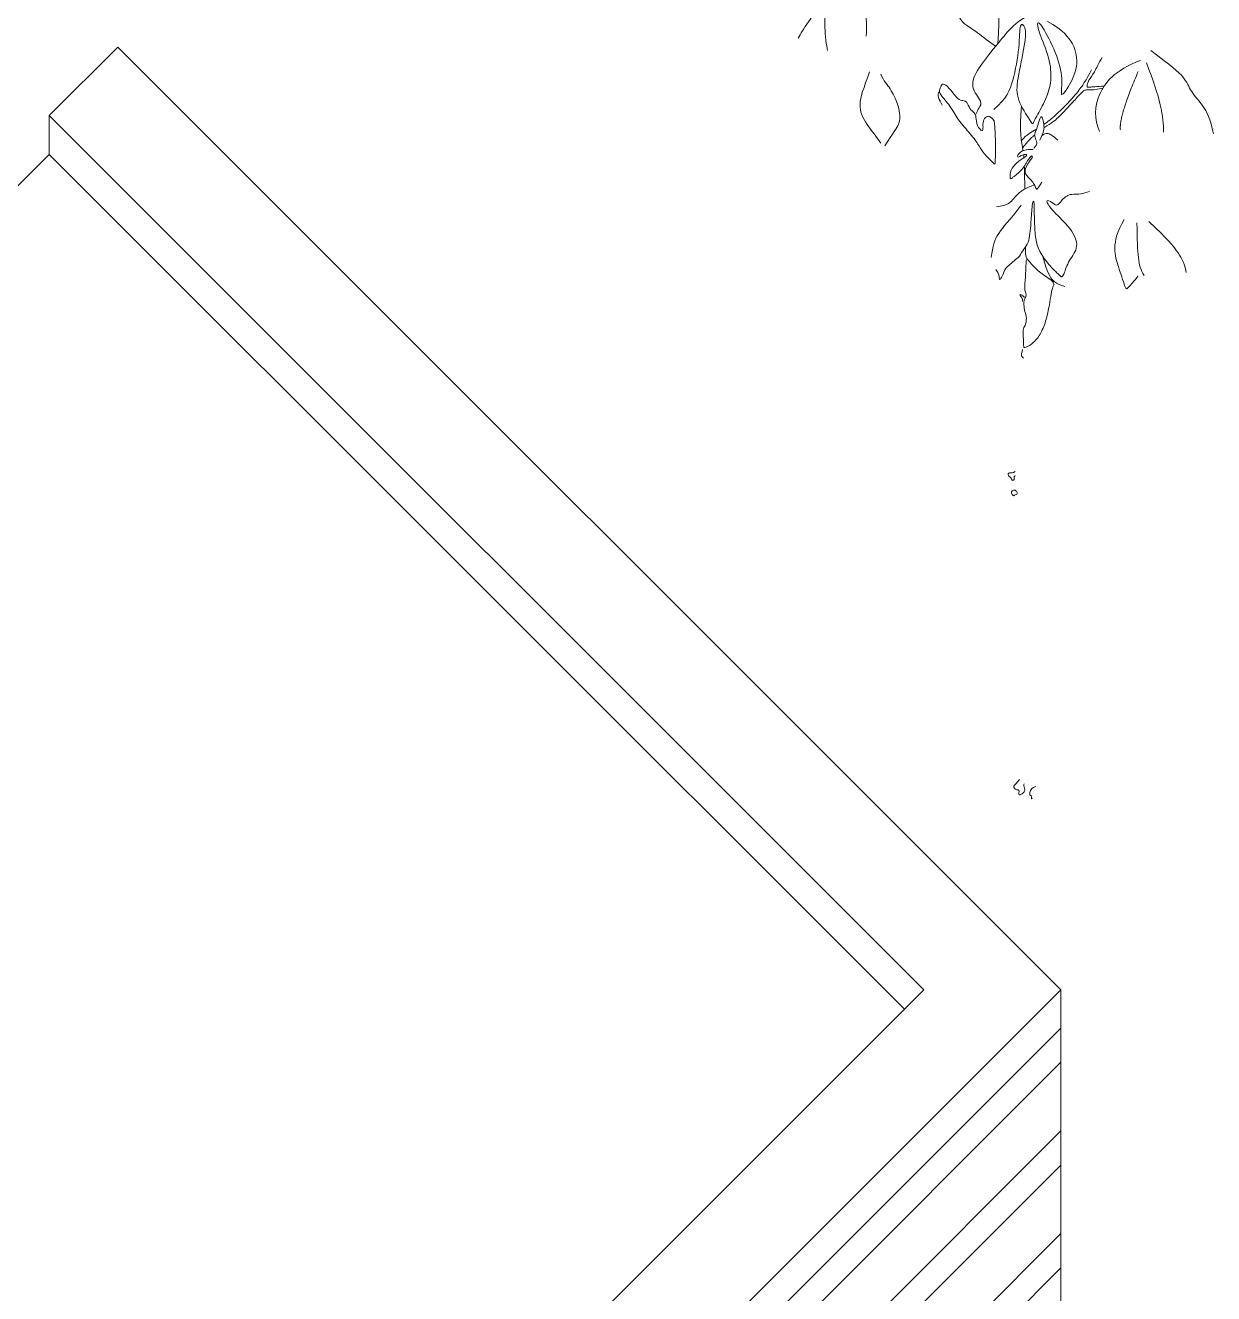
# Model space of a CAD drawing. Header units: centimetres. Extents: x -6442770 to 51259256, y -5656277 to 21133.
# Drawn here: x 26609 to 29673, y 14069 to 17341 of the extents above; entities that cross this region are included whole.
import ezdxf

# ---------------------------------------------------------------- set-up
doc = ezdxf.new("R2010")
doc.units = ezdxf.units.CM
doc.header["$MEASUREMENT"] = 0
for name, color, linetype, lineweight in [('Hatch', 6, 'Continuous', 9), ('Layout Text', 7, 'Continuous', 15), ('Medium', 4, 'Continuous', 20)]:
    doc.layers.add(name, color=color, linetype=linetype, lineweight=lineweight)
doc.layers.add('Inner', color=7, linetype='Continuous', lineweight=9, true_color=0x5200ff)
doc.layers.add('Outer', color=7, linetype='Continuous', lineweight=20, true_color=0xab00ff)

# ---------------------------------------------------------------- blocks, each defined once
blk = doc.blocks.new('small-chestnut-tree-2d-trees-101-pimpmydrawing')
at = {"layer": 'Inner'}
for points, degree in [([(-136.5, 1519.8), (-127.5, 1494), (-111.2, 1471.5), (-112.4, 1445.1), (-112.9, 1427.2)], 3), ([(-161.6, 1504.8), (-174.7, 1484.5), (-184, 1464.8), (-186.1, 1448.9), (-181.9, 1409.5), (-180.1, 1402.1)], 3), ([(-187.1, 1485.4), (-205.2, 1464.8), (-223.3, 1436.8), (-230.9, 1423.7)], 3), ([(107.6, 1300.2), (130, 1319.3), (141.3, 1346.8), (153.1, 1410.3), (151.5, 1453), (163.7, 1444), (162.6, 1417.6), (147.5, 1347.9), (146.3, 1318.7), (173.9, 1275.5), (175, 1273.8), (179.5, 1285), (199.1, 1318.7), (208.1, 1349.1), (205.3, 1388.4), (184.5, 1435.6), (181.7, 1454.7), (191.8, 1445.1), (219.9, 1390.6), (227.8, 1346.3), (221.6, 1319.3), (235.7, 1335.6), (255.3, 1374.9), (247.5, 1414.2), (227.2, 1437.3), (200.8, 1452.5)], 3), ([(295.4, 1389.8), (288.5, 1378.9), (282, 1364.1), (271, 1350), (268.4, 1339), (270.4, 1338), (285.3, 1340), (298.7, 1340.5)], 3), ([(361.6, 1385), (316, 1367.5), (283.4, 1326), (280.6, 1283.8), (290.8, 1261.9)], 3), ([(379.3, 1402.4), (415.3, 1375), (439.2, 1356.1), (447.8, 1330.4), (470.1, 1308.2), (482.1, 1284.2), (488, 1257.7)], 3), ([(-107.3, 1365), (-117.5, 1336.9), (-129.3, 1306.6), (-114.1, 1274.6), (-94.4, 1252.1), (-87.9, 1241.9)], 3), ([(-80.8, 1237.2), (-66.4, 1260.1), (-53.4, 1275.1), (-55.1, 1294.2), (-57.8, 1308.5), (-70.9, 1337.5), (-82.6, 1349.1), (-87.9, 1361.4)], 3), ([(357.6, 1365.9), (323.9, 1287.2), (326.7, 1265.3)], 2), ([(371.7, 1380.5), (395.8, 1320.3), (402, 1287.2), (401.2, 1260.7)], 3), ([(13.6, 1330.7), (8.7, 1326.2), (13.1, 1316.6), (18.4, 1307.3)], 3), ([(296.4, 1336.8), (281, 1333.7), (273.9, 1333.9), (265.7, 1334.1), (262, 1332.2), (256.1, 1325.3), (236.5, 1304.7), (218.4, 1284.7), (208.6, 1276.9), (194.4, 1268.5)], 3), ([(176.9, 1233.1), (181.7, 1237.9), (183.2, 1242.4), (178.3, 1253.2), (177.8, 1257.8), (184.6, 1272.8), (188.3, 1289.2), (191.8, 1286.8), (194.5, 1274.1), (195, 1264.1), (191, 1254.1), (187.1, 1246.8)], 3), ([(155.5, 1246.2), (164.6, 1256.8), (173, 1261.2), (181.4, 1266)], 3), ([(191.1, 1255), (198.5, 1260.7), (206.9, 1256.4), (214.9, 1250.7), (218.7, 1246.7)], 3), ([(175.8, 1230.6), (171, 1231.3), (157.9, 1230.7), (148.2, 1220.9), (149.2, 1217.3), (151.2, 1217.8), (156, 1221.5), (164.8, 1223), (165.3, 1220.4), (161.3, 1217.5), (146.1, 1207.3), (136.3, 1195.6), (135.7, 1180.7), (136.7, 1179.3), (140, 1182), (143.4, 1184.6), (151.8, 1191.3), (160.5, 1200.9), (164.3, 1209.6), (170.8, 1217.6), (173, 1220.1), (174, 1219.7), (174.4, 1217.4)], 3), ([(159.7, 1216.4), (159.5, 1218.3), (159.3, 1220.1), (159.1, 1221.9)], 3), ([(174.4, 1217.4), (160.5, 1199.7), (160.9, 1186.9), (172.7, 1178.3), (177.9, 1169.6), (181, 1163.4), (181.9, 1159.5), (190.6, 1174.5)], 3), ([(161.5, 1162.6), (161, 1180.6), (160.8, 1192.8), (160.4, 1201.9)], 3), ([(111.2, 1023.2), (117, 1014.7), (117, 1007.7), (117.5, 1003.9), (122.3, 1010.4), (126.1, 1023.4), (133.2, 1029.6), (142.8, 1038.7), (152.4, 1045.2), (159.4, 1059.1), (168.5, 1069.1), (169.8, 1085.5), (172.1, 1102.3), (173.9, 1138.7), (176.7, 1142.8), (177.6, 1137.8), (178, 1100.9), (179.9, 1072.3), (187.1, 1052.2), (206.7, 1026.3), (220.4, 1014.9), (224.5, 1008.5), (228.6, 1012.6), (236.7, 1039.5), (256.8, 1061.3), (242.2, 1094.6), (208.5, 1124.6), (195.8, 1144.2), (205.3, 1141.9), (216.3, 1131.9), (222.2, 1138.7), (227.2, 1145.5), (236.3, 1152.4), (243.1, 1153.3), (262.2, 1153.7), (273.5, 1158.1)], 3), ([(155.3, 1134.4), (135.1, 1108), (112, 1085.6), (105.8, 1063.1), (102.9, 1044.1)], 3), ([(333.4, 1109.5), (309.1, 1069.2), (325.8, 1022.1), (336.2, 986.7), (338.9, 990.6), (350, 1002.5), (357.1, 1011.6)], 3), ([(355.3, 1103.6), (356.8, 1045.8), (356.3, 1032.3), (367.6, 1012.4)], 3), ([(375.7, 1106.2), (410.1, 1074.6), (424.2, 1055), (437.5, 1036.6), (440.8, 1017.9)], 3), ([(166.1, 1040.3), (162.1, 1045.1), (162.1, 1054.7), (162.4, 1062.2)], 3), ([(230.4, 993.6), (220.8, 996.3), (209.3, 1002.3), (200.6, 1016.5), (192.6, 1045.8)], 3), ([(162.9, 976), (161.4, 973.2), (154.9, 981), (152, 979.6), (154.4, 976.4), (156.6, 973.8), (157.4, 971.2), (157.2, 967.9)], 3), ([(157.6, 884.8), (155.9, 877.5), (154.4, 874.9), (156.7, 872.2), (159, 869.8)], 3), ([(144.8, 673.7), (141, 669.5), (132.9, 673.7), (132, 665.6), (136.5, 663.8), (138.6, 659.7), (140.4, 656.7), (143.4, 659.4), (142.5, 664.7), (144.3, 665.6), (144.6, 666.5)], 3), ([(144.7, 640.9), (143.1, 641.5), (138.3, 639.9), (137.7, 636.4), (141.6, 630.7), (143.1, 631.6), (144.3, 633.1), (148.4, 633.7), (148.4, 636.4), (146.4, 640.3), (144.7, 640.9)], 3), ([(151.9, 140.1), (147.1, 133.8), (143, 130.2), (141.5, 127.3), (144.9, 122.7), (147.3, 122.7), (152.2, 121.7), (151.5, 119.1), (150.7, 116.6), (151.2, 113.3), (155.3, 114), (160.6, 119.5), (162.1, 122.9), (160.2, 127.3), (159.2, 130.9), (160.2, 132.8)], 3), ([(180.3, 128.4), (173.6, 125.9), (170.8, 120.8), (169.3, 115), (170.5, 112.4), (172.7, 112.9), (173, 109.1), (172.4, 106.3), (173.8, 106.6), (174.5, 107.2)], 3)]:
    blk.add_open_spline(points, degree=degree, dxfattribs=at)
for points, knots in [([(178.4, 1467), (148.8, 1457.5), (130.5, 1433.7), (115.4, 1414.8), (114.8, 1413.9)], [0, 0, 0, 0, 3.223992, 3.37879, 3.37879, 3.37879, 3.37879]), ([(111.2, 1409.6), (99.3, 1394.7), (78.4, 1369.4), (65.3, 1338), (89.6, 1312.7), (81.6, 1303), (78.7, 1296), (77.6, 1292.9)], [3.647422, 3.647422, 3.647422, 3.647422, 6.447983, 9.671975, 12.895967, 16.119958, 19.34395, 19.34395, 19.34395, 19.34395]), ([(194.2, 1273.9), (201, 1278.6), (218.1, 1292.3), (248.9, 1324.8), (262.1, 1342.5), (268.5, 1353), (276.7, 1368.4)], [3.777611, 3.777611, 3.777611, 3.777611, 5.740191, 8.610286, 11.480381, 14.350477, 14.350477, 14.350477, 14.350477]), ([(158.2, 1228.7), (158.2, 1228.9), (155.9, 1243.4), (151.3, 1262.7), (155.9, 1305.5)], [5.805226, 5.805226, 5.805226, 5.805226, 5.900128, 11.800256, 11.800256, 11.800256, 11.800256]), ([(157.4, 1233.7), (166.3, 1245.4), (173.5, 1251.7), (177.7, 1255.1), (178.3, 1255.5)], [0, 0, 0, 0, 2.089621, 2.385101, 2.385101, 2.385101, 2.385101]), ([(112.5, 1131.3), (132.9, 1133.9), (141.2, 1146.4), (155.5, 1159.4), (161.5, 1163), (177.8, 1169.5)], [0, 0, 0, 0, 2.543057, 5.086114, 7.171314, 7.171314, 7.171314, 7.171314])]:
    blk.add_open_spline(points, degree=3, knots=knots, dxfattribs=at)
at = {"layer": 'Outer'}
blk.add_open_spline([(114.8, 1413.9), (113.6, 1412.5), (112.4, 1411), (111.2, 1409.6), (99.4, 1416.7), (77.6, 1435.5), (55.5, 1448.3), (51, 1455.5), (42.1, 1468.9), (31, 1476.4), (20.3, 1478.5), (6.2, 1487.6), (0.3, 1491.3), (4.9, 1495.4), (10.3, 1499), (18.1, 1506.3), (22.2, 1521.8), (19.9, 1542.3), (20.8, 1550.4), (24.9, 1548.2), (34.9, 1540.8), (34, 1532.8), (32.4, 1506.7), (40.8, 1488.9), (49.2, 1472.9), (56.9, 1491.9), (70.7, 1514.4), (75.4, 1522.5), (94.3, 1503.6), (112.9, 1486.2), (118.8, 1469.2), (114.8, 1413.9)], degree=3, knots=[10.271856, 10.271856, 10.271856, 10.271856, 10.540488, 10.540488, 10.540488, 11.772805, 13.005123, 14.23744, 15.469758, 16.702075, 17.934392, 19.16671, 20.399027, 21.631345, 22.863662, 24.095979, 25.328297, 26.560614, 27.792932, 29.025249, 29.025249, 29.025249, 30.420699, 33.769411, 37.118123, 40.466835, 42.377303, 42.377303, 42.377303, 47.51323, 52.649158, 52.649158, 52.649158, 52.649158], dxfattribs=at)
for points in [[(110.3, 1213.8), (110.4, 1221.6), (110.9, 1251.3), (109.1, 1273.4), (108.7, 1281.2), (104.7, 1284.5), (100.6, 1288.2), (95.1, 1288.9), (88.4, 1280.1), (89.2, 1268.6), (88.8, 1260.5), (77.7, 1271.2), (77, 1288.2), (75.2, 1293.7), (65.2, 1301.1), (61.9, 1313.6), (54.5, 1315.8), (45.7, 1316.2), (34.2, 1333.9), (20.2, 1346.1), (16.9, 1342), (13.2, 1332.4), (13.2, 1327.6), (33.1, 1305.9), (44.6, 1282.7), (68.5, 1257.2), (82.9, 1236.2), (90.3, 1224), (105.5, 1208.7), (109.9, 1204.5), (110.1, 1206), (110.3, 1213.8)], [(163.9, 1038.3), (163.1, 1034.3), (163.1, 1013.6), (160.9, 993.3), (161.2, 985.2), (164.6, 979.7), (162.3, 974.5), (160.1, 971.2), (159.4, 962.4), (161.2, 949.8), (165.3, 939.1), (162, 924.4), (157.5, 920.7), (159.4, 901.5), (159, 887.9), (161.2, 887.1), (177.1, 895.6), (189.6, 912.6), (198.8, 935.1), (205.1, 968.6), (207.3, 985.2), (211, 995.5), (212.5, 997.7), (208.4, 1004.4), (195.5, 1012.1), (187, 1018.8), (177.5, 1027.2), (168.2, 1037.9), (164.8, 1042.4), (163.9, 1038.3)]]:
    blk.add_open_spline(points, degree=3, dxfattribs=at)

msp = doc.modelspace()

# ---------------------------------------------------------------- hatches: boundary and pattern name
at = {"layer": 'Hatch'}
h = msp.add_hatch(dxfattribs=at)
h.set_pattern_fill('ANSI32', color=256, scale=500, angle=180)
h.set_pattern_definition([(225, (10356.69, -6112.78), (132.5825, -132.5825), []), (225, (10268.3, -6112.78), (132.5825, -132.5825), [])])
h.paths.add_polyline_path([(29279.6, 13703), (29279.6, 14853), (26451.2, 12024.5), (26451.2, 8524.5), (29279.6, 11353), (29279.6, 12503), (26735.7, 9959), (26735.7, 11159)])

# ---------------------------------------------------------------- linework, layer by layer
at = {"layer": 'Medium'}
for p, q in [((26670.4, 17108.6), (26847.2, 17285.4)), ((29279.6, 14853), (29279.6, 13703))]:
    msp.add_line(p, q, dxfattribs=at)
for points in [[(26847.2, 17285.4), (29279.6, 14853), (26451.2, 12024.5), (24018.7, 14457)], [(26670.4, 17108.6), (28926.1, 14853), (26451.2, 12378.1), (24195.5, 14633.8)], [(26670.4, 17108.6), (26670.4, 17008.6)], [(26670.4, 17008.6), (24245.5, 14583.8)], [(26670.4, 17008.6), (28876.1, 14803)]]:
    msp.add_lwpolyline(points, dxfattribs=at)

# ---------------------------------------------------------------- block references
at = {"layer": 'Layout Text', "xscale": 1.49053518765648, "yscale": 1.49053518765648, "zscale": 1.49053518765648}
msp.add_blockref('small-chestnut-tree-2d-trees-101-pimpmydrawing', (28945.9, 15186.7), dxfattribs=at)

doc.saveas('drawing.dxf')
